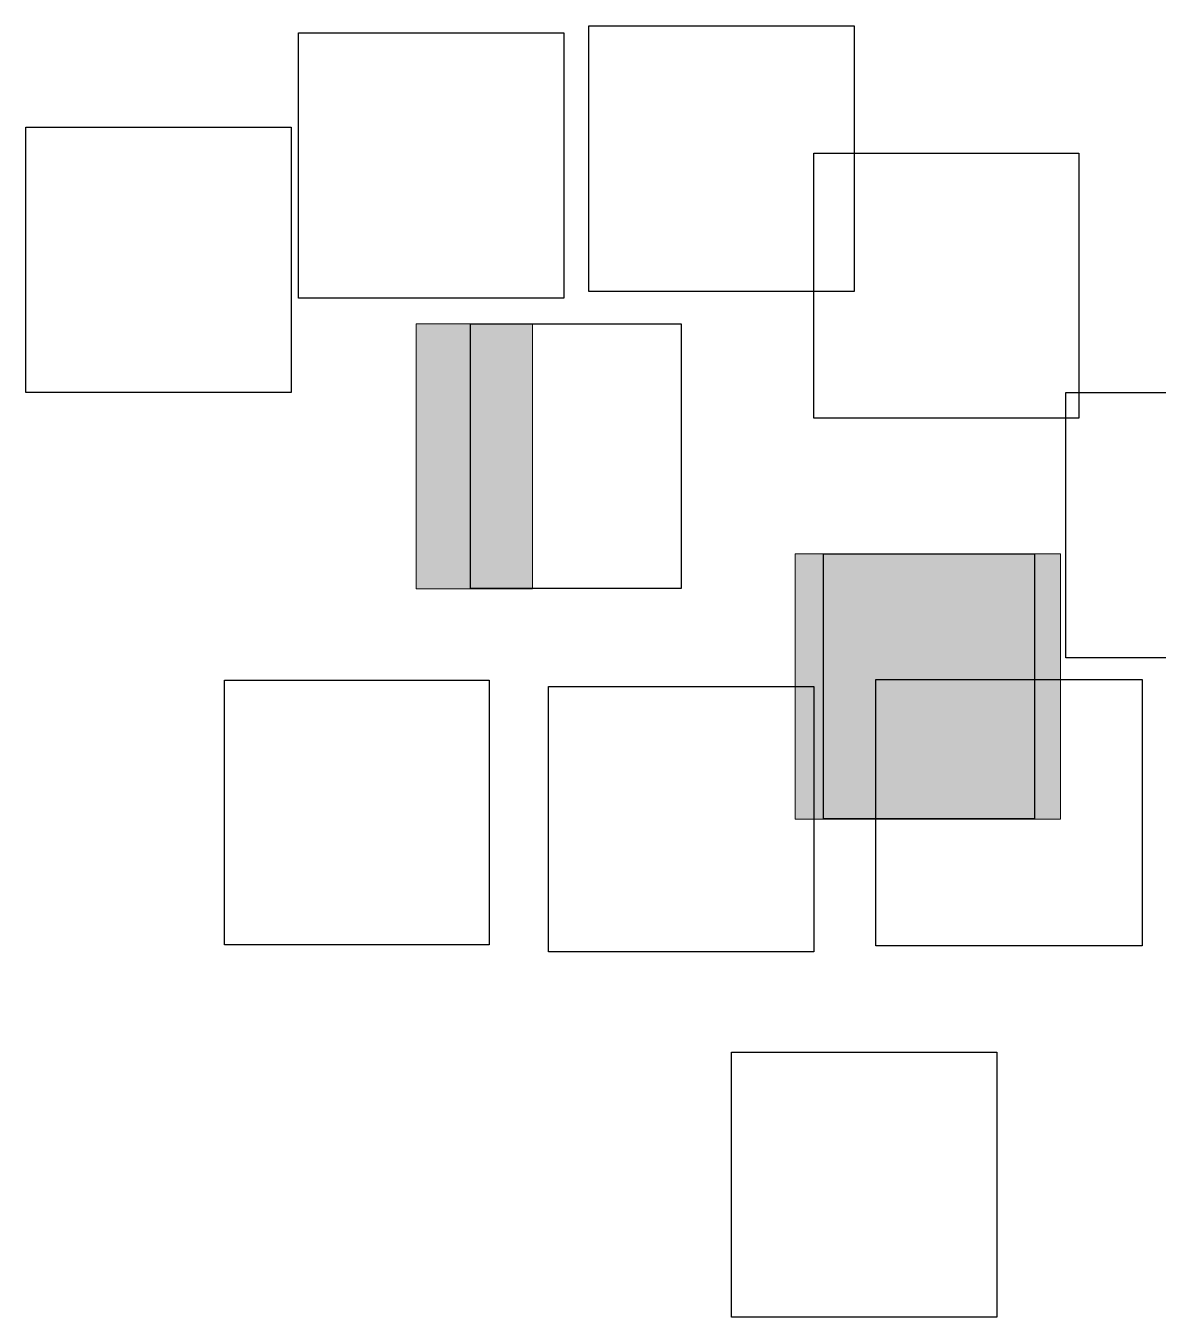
# Model space of a CAD drawing. Header units: inches. Extents: x -17.7 to 63.6, y -44.9 to 13.5.
# Drawn here: x -17.7 to 33.6, y -44.9 to 13.5 of the extents above; entities that cross this region are included whole.
import ezdxf

# ---------------------------------------------------------------- set-up
doc = ezdxf.new("R2010")
doc.units = ezdxf.units.IN
doc.header["$MEASUREMENT"] = 0
doc.layers.add('Capa 1', color=7, linetype='Continuous')
picture_1 = doc.add_image_def('image1.png', size_in_pixel=(1440, 1439))
picture_2 = doc.add_image_def('image2.png', size_in_pixel=(600, 600))
picture_3 = doc.add_image_def('image3.png', size_in_pixel=(1440, 1440))
picture_4 = doc.add_image_def('image4.png', size_in_pixel=(1440, 1439))
picture_5 = doc.add_image_def('image6.png', size_in_pixel=(1440, 1440))
picture_6 = doc.add_image_def('image7.png', size_in_pixel=(1440, 1440))
picture_7 = doc.add_image_def('image8.png', size_in_pixel=(1440, 1439))
picture_8 = doc.add_image_def('image9.png', size_in_pixel=(1440, 1440))
picture_9 = doc.add_image_def('image10.png', size_in_pixel=(720, 721))
picture_10 = doc.add_image_def('image11.png', size_in_pixel=(574, 720))
picture_11 = doc.add_image_def('image12.png', size_in_pixel=(573, 720))

# ---------------------------------------------------------------- blocks, each defined once
blk = doc.blocks.new('block 2')
at = {"layer": 'Capa 1', "true_color": 0x06070b}
h = blk.add_hatch(color=178, dxfattribs=at)
h.dxf.hatch_style = 2
h.paths.add_polyline_path([(29.153, -22.431), (17.153, -22.431), (17.153, -10.431), (29.153, -10.431)])
at = {"layer": 'Capa 1', "lineweight": 0}
blk.add_lwpolyline([(29.153, -22.431), (17.153, -22.431), (17.153, -10.431), (29.153, -10.431), (29.153, -22.431)], dxfattribs=at)
at = {"layer": 'Capa 1'}
image = blk.add_image(picture_10, insert=(18.434, -22.407), size_in_units=(9.548, 11.977), dxfattribs=at)
blk = doc.blocks.new('block 3')
at = {"layer": 'Capa 1', "true_color": 0x050608}
h = blk.add_hatch(color=178, dxfattribs=at)
h.dxf.hatch_style = 2
h.paths.add_polyline_path([(5.264, -12), (0, -12), (0, -0.014), (5.264, -0.014)])
at = {"layer": 'Capa 1', "lineweight": 0}
blk.add_lwpolyline([(5.264, -12), (0, -12), (0, -0.014), (5.264, -0.014), (5.264, -12)], dxfattribs=at)
at = {"layer": 'Capa 1'}
image = blk.add_image(picture_11, insert=(2.458, -11.998), size_in_units=(9.538, 11.984), dxfattribs=at)

msp = doc.modelspace()

# ---------------------------------------------------------------- block references
at = {"layer": 'Capa 1'}
for name in ['block 3', 'block 2']:
    msp.add_blockref(name, (0, 0), dxfattribs=at)

# ---------------------------------------------------------------- pictures from other files: only their frames are drawn
image = msp.add_image(picture_9, insert=(7.819, 1.442), size_in_units=(12, 12.017), dxfattribs=at)
image = msp.add_image(picture_8, insert=(-5.319, 1.139), size_in_units=(12, 12), dxfattribs=at)
image = msp.add_image(picture_3, insert=(-17.653, -3.125), size_in_units=(12, 12), dxfattribs=at)
image = msp.add_image(picture_2, insert=(18, -4.292), size_in_units=(11.986, 11.986), dxfattribs=at)
image = msp.add_image(picture_5, insert=(29.403, -15.125), size_in_units=(12, 12), dxfattribs=at)
image = msp.add_image(picture_4, insert=(-8.667, -28.111), size_in_units=(11.981, 11.972), dxfattribs=at)
image = msp.add_image(picture_6, insert=(20.806, -28.153), size_in_units=(12.042, 12.042), dxfattribs=at)
image = msp.add_image(picture_1, insert=(6, -28.422), size_in_units=(12, 11.992), dxfattribs=at)
image = msp.add_image(picture_7, insert=(14.278, -44.95), size_in_units=(12, 11.992), dxfattribs=at)

doc.saveas('drawing.dxf')
